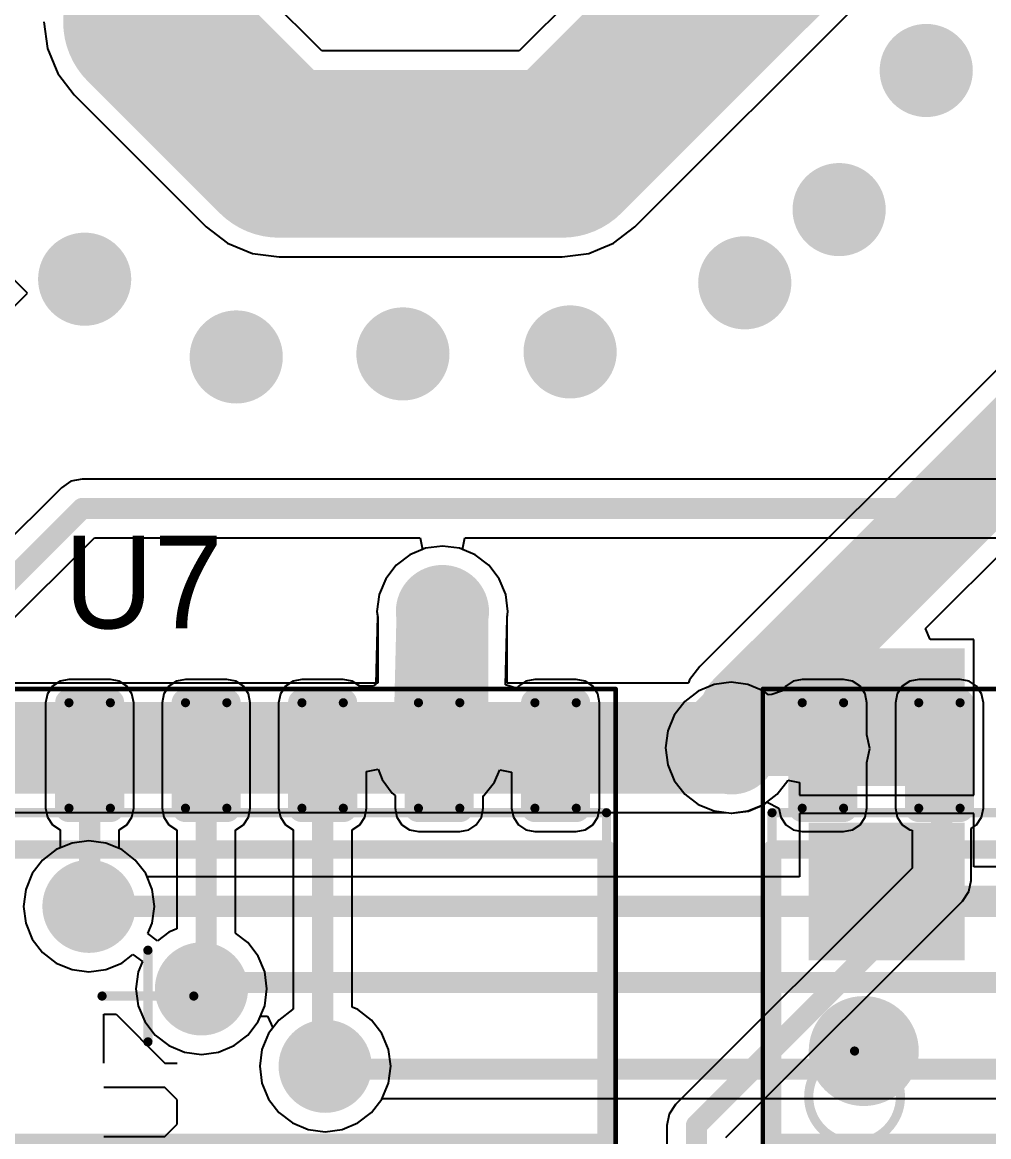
# Model space of a CAD drawing. Header units: millimetres. Extents: x 0 to 7.36, y -3.03 to 0.
# Drawn here: x 2.849 to 3.2638, y -0.9578 to -0.4791 of the extents above; entities that cross this region are included whole.
import ezdxf

# ---------------------------------------------------------------- set-up
doc = ezdxf.new("R2010")
doc.units = ezdxf.units.MM
doc.header["$MEASUREMENT"] = 0
for name, color, linetype in [('BottomLayer', 5, 'Continuous'), ('BottomPaste', 16, 'Continuous'), ('BottomSolder', 6, 'Continuous'), ('Mechanical1', 6, 'Continuous'), ('Mechanical13', 56, 'Continuous'), ('Mechanical15', 56, 'Continuous'), ('MultiLayer', 9, 'Continuous'), ('TopLayer', 1, 'Continuous'), ('TopOverlay', 2, 'Continuous'), ('TopPaste', 8, 'Continuous'), ('TopSolder', 216, 'Continuous'), ('ViaHoleLayer', 16, 'Continuous')]:
    doc.layers.add(name, color=color, linetype=linetype)

# ---------------------------------------------------------------- blocks, each defined once
blk = doc.blocks.new('D0016A_L_76')
at = {"layer": 'Mechanical1'}
for p, q in [((-0.0602756, 0.0189268), (-0.0602756, -0.0073114)), ((-0.039285, -0.0073114), (-0.039285, 0.0189268)), ((-0.0287897, 0.0189268), (-0.0077991, 0.0189268)), ((-0.0077991, 0.0189268), (-0.0077991, 0.0136792)), ((-0.0077991, 0.0136792), (-0.0287897, -0.0073114)), ((-0.0602756, -0.0073114), (-0.0550279, -0.0125591)), ((-0.0445326, -0.0125591), (-0.039285, -0.0073114)), ((-0.0287897, -0.0073114), (-0.0287897, -0.0125591)), ((-0.0550279, -0.0125591), (-0.0445326, -0.0125591))]:
    blk.add_line(p, q, dxfattribs=at)
at = {"layer": 'Mechanical13', "const_width": 0.003937}
for points in [[(0.0787401, 0.1968504), (0.0787401, -0.1968504)], [(-0.0787402, -0.1968504), (0.0787401, -0.1968504)]]:
    blk.add_lwpolyline(points, dxfattribs=at)
at = {"layer": 'Mechanical13', "const_width": 0.0019685}
blk.add_lwpolyline([(0.0777559, -0.1968504, 1), (0.0797243, -0.1968504, 1)], format="xyb", close=True, dxfattribs=at)
blk.add_lwpolyline([(0.0777559, -0.1968504, 1), (0.0797243, -0.1968504, 1)], format="xyb", close=True, dxfattribs=at)
at = {"layer": 'Mechanical15'}
for points, const_width in [([(0.1318897, 0.2007874), (0.1318897, -0.2007874)], 0.0019685), ([(0, 0.019685), (0, -0.019685)], 0.003937), ([(-0.0196851, 0), (0.019685, 0)], 0.003937), ([(-0.1318898, -0.2007874), (0.1318897, -0.2007874)], 0.0019685)]:
    blk.add_lwpolyline(points, dxfattribs=dict(at, const_width=const_width))
for points, const_width in [([(-0.0009842, 0.019685, 1), (0.0009842, 0.019685, 1)], 0.0019685), ([(-0.0206693, 0, 1), (-0.0187009, 0, 1)], 0.0019685), ([(0.0187008, 0, 1), (0.0206692, 0, 1)], 0.0019685), ([(-0.0009842, -0.019685, 1), (0.0009842, -0.019685, 1)], 0.0019685), ([(0.1313976, -0.2007874, 1), (0.1323818, -0.2007874, 1)], 0.0009842), ([(0.1313976, -0.2007874, 1), (0.1323818, -0.2007874, 1)], 0.0009842)]:
    blk.add_lwpolyline(points, format="xyb", close=True, dxfattribs=dict(at, const_width=const_width))
at = {"layer": 'TopLayer', "const_width": 0.0019488}
for points in [[(0.0797145, 0.0338779, 1), (0.0816633, 0.0338779, 1)], [(0.1250295, 0.0338779, 1), (0.1269783, 0.0338779, 1)], [(0.0797145, 0.0161221, 1), (0.0816633, 0.0161221, 1)], [(0.1250295, 0.0161221, 1), (0.1269783, 0.0161221, 1)], [(0.0797145, -0.0161221, 1), (0.0816633, -0.0161221, 1)], [(0.1250295, -0.0161221, 1), (0.1269783, -0.0161221, 1)], [(0.0797145, -0.0338779, 1), (0.0816633, -0.0338779, 1)], [(0.1250295, -0.0338779, 1), (0.1269783, -0.0338779, 1)], [(0.0797145, -0.0661221, 1), (0.0816633, -0.0661221, 1)], [(0.1250295, -0.0661221, 1), (0.1269783, -0.0661221, 1)], [(0.0797145, -0.0838779, 1), (0.0816633, -0.0838779, 1)], [(0.1250295, -0.0838779, 1), (0.1269783, -0.0838779, 1)], [(0.0797145, -0.1161221, 1), (0.0816633, -0.1161221, 1)], [(0.1250295, -0.1161221, 1), (0.1269783, -0.1161221, 1)], [(0.0797145, -0.1338779, 1), (0.0816633, -0.1338779, 1)], [(0.1250295, -0.1338779, 1), (0.1269783, -0.1338779, 1)], [(0.0797145, -0.1661221, 1), (0.0816633, -0.1661221, 1)], [(0.1250295, -0.1661221, 1), (0.1269783, -0.1661221, 1)], [(0.0797145, -0.1838779, 1), (0.0816633, -0.1838779, 1)], [(0.1250295, -0.1838779, 1), (0.1269783, -0.1838779, 1)]]:
    blk.add_lwpolyline(points, format="xyb", close=True, dxfattribs=at)
at = {"layer": 'TopLayer'}
for points in [[(0.1279527, 0.0161221), (0.1279527, 0.0338779), (0.0787401, 0.0161221), (0.0787401, 0.0338779)], [(0.1260039, 0.0141733), (0.1260039, 0.0358267), (0.0806889, 0.0141733), (0.0806889, 0.0358267)], [(0.1260039, -0.0358267), (0.1260039, -0.0141733), (0.0806889, -0.0358267), (0.0806889, -0.0141733)], [(0.1279527, -0.0338779), (0.1279527, -0.0161221), (0.0787401, -0.0338779), (0.0787401, -0.0161221)], [(0.1279527, -0.0838779), (0.1279527, -0.0661221), (0.0787401, -0.0838779), (0.0787401, -0.0661221)], [(0.1260039, -0.0858267), (0.1260039, -0.0641733), (0.0806889, -0.0858267), (0.0806889, -0.0641733)], [(0.1260039, -0.1358267), (0.1260039, -0.1141733), (0.0806889, -0.1358267), (0.0806889, -0.1141733)], [(0.1279527, -0.1338779), (0.1279527, -0.1161221), (0.0787401, -0.1338779), (0.0787401, -0.1161221)], [(0.1279527, -0.1838779), (0.1279527, -0.1661221), (0.0787401, -0.1838779), (0.0787401, -0.1661221)], [(0.1260039, -0.1858267), (0.1260039, -0.1641733), (0.0806889, -0.1858267), (0.0806889, -0.1641733)]]:
    blk.add_solid(points, dxfattribs=at)
at = {"layer": 'TopOverlay', "const_width": 0.007874}
for points in [[(-0.0629922, 0.1968504), (-0.0629922, -0.1968504)], [(0.0629921, 0.1968504), (0.0629921, -0.1968504)], [(-0.0629922, -0.1968504), (0.0629921, -0.1968504)]]:
    blk.add_lwpolyline(points, dxfattribs=at)
at = {"layer": 'TopOverlay', "const_width": 0.003937}
for points in [[(-0.0649607, -0.1968504, 1), (-0.0610237, -0.1968504, 1)], [(-0.0649607, -0.1968504, 1), (-0.0610237, -0.1968504, 1)], [(0.0610236, -0.1968504, 1), (0.0649606, -0.1968504, 1)], [(0.0610236, -0.1968504, 1), (0.0649606, -0.1968504, 1)]]:
    blk.add_lwpolyline(points, format="xyb", close=True, dxfattribs=at)
at = {"layer": 'TopPaste', "const_width": 0.0019488}
for points in [[(0.0797145, 0.0338779, 1), (0.0816633, 0.0338779, 1)], [(0.1250295, 0.0338779, 1), (0.1269783, 0.0338779, 1)], [(0.0797145, 0.0161221, 1), (0.0816633, 0.0161221, 1)], [(0.1250295, 0.0161221, 1), (0.1269783, 0.0161221, 1)], [(0.0797145, -0.0161221, 1), (0.0816633, -0.0161221, 1)], [(0.1250295, -0.0161221, 1), (0.1269783, -0.0161221, 1)], [(0.0797145, -0.0338779, 1), (0.0816633, -0.0338779, 1)], [(0.1250295, -0.0338779, 1), (0.1269783, -0.0338779, 1)], [(0.0797145, -0.0661221, 1), (0.0816633, -0.0661221, 1)], [(0.1250295, -0.0661221, 1), (0.1269783, -0.0661221, 1)], [(0.0797145, -0.0838779, 1), (0.0816633, -0.0838779, 1)], [(0.1250295, -0.0838779, 1), (0.1269783, -0.0838779, 1)], [(0.0797145, -0.1161221, 1), (0.0816633, -0.1161221, 1)], [(0.1250295, -0.1161221, 1), (0.1269783, -0.1161221, 1)], [(0.0797145, -0.1338779, 1), (0.0816633, -0.1338779, 1)], [(0.1250295, -0.1338779, 1), (0.1269783, -0.1338779, 1)], [(0.0797145, -0.1661221, 1), (0.0816633, -0.1661221, 1)], [(0.1250295, -0.1661221, 1), (0.1269783, -0.1661221, 1)], [(0.0797145, -0.1838779, 1), (0.0816633, -0.1838779, 1)], [(0.1250295, -0.1838779, 1), (0.1269783, -0.1838779, 1)]]:
    blk.add_lwpolyline(points, format="xyb", close=True, dxfattribs=at)
at = {"layer": 'TopPaste'}
for points in [[(0.1279527, 0.0161221), (0.1279527, 0.0338779), (0.0787401, 0.0161221), (0.0787401, 0.0338779)], [(0.1260039, 0.0141733), (0.1260039, 0.0358267), (0.0806889, 0.0141733), (0.0806889, 0.0358267)], [(0.1260039, -0.0358267), (0.1260039, -0.0141733), (0.0806889, -0.0358267), (0.0806889, -0.0141733)], [(0.1279527, -0.0338779), (0.1279527, -0.0161221), (0.0787401, -0.0338779), (0.0787401, -0.0161221)], [(0.1279527, -0.0838779), (0.1279527, -0.0661221), (0.0787401, -0.0838779), (0.0787401, -0.0661221)], [(0.1260039, -0.0858267), (0.1260039, -0.0641733), (0.0806889, -0.0858267), (0.0806889, -0.0641733)], [(0.1260039, -0.1358267), (0.1260039, -0.1141733), (0.0806889, -0.1358267), (0.0806889, -0.1141733)], [(0.1279527, -0.1338779), (0.1279527, -0.1161221), (0.0787401, -0.1338779), (0.0787401, -0.1161221)], [(0.1279527, -0.1838779), (0.1279527, -0.1661221), (0.0787401, -0.1838779), (0.0787401, -0.1661221)], [(0.1260039, -0.1858267), (0.1260039, -0.1641733), (0.0806889, -0.1858267), (0.0806889, -0.1641733)]]:
    blk.add_solid(points, dxfattribs=at)
at = {"layer": 'TopSolder', "const_width": 0.0059488}
for points in [[(0.0777145, 0.0338779, 1), (0.0836633, 0.0338779, 1)], [(0.1230295, 0.0338779, 1), (0.1289783, 0.0338779, 1)], [(0.0777145, 0.0161221, 1), (0.0836633, 0.0161221, 1)], [(0.1230295, 0.0161221, 1), (0.1289783, 0.0161221, 1)], [(0.0777145, -0.0161221, 1), (0.0836633, -0.0161221, 1)], [(0.1230295, -0.0161221, 1), (0.1289783, -0.0161221, 1)], [(0.0777145, -0.0338779, 1), (0.0836633, -0.0338779, 1)], [(0.1230295, -0.0338779, 1), (0.1289783, -0.0338779, 1)], [(0.0777145, -0.0661221, 1), (0.0836633, -0.0661221, 1)], [(0.1230295, -0.0661221, 1), (0.1289783, -0.0661221, 1)], [(0.0777145, -0.0838779, 1), (0.0836633, -0.0838779, 1)], [(0.1230295, -0.0838779, 1), (0.1289783, -0.0838779, 1)], [(0.0777145, -0.1161221, 1), (0.0836633, -0.1161221, 1)], [(0.1230295, -0.1161221, 1), (0.1289783, -0.1161221, 1)], [(0.0777145, -0.1338779, 1), (0.0836633, -0.1338779, 1)], [(0.1230295, -0.1338779, 1), (0.1289783, -0.1338779, 1)], [(0.0777145, -0.1661221, 1), (0.0836633, -0.1661221, 1)], [(0.1230295, -0.1661221, 1), (0.1289783, -0.1661221, 1)], [(0.0777145, -0.1838779, 1), (0.0836633, -0.1838779, 1)], [(0.1230295, -0.1838779, 1), (0.1289783, -0.1838779, 1)]]:
    blk.add_lwpolyline(points, format="xyb", close=True, dxfattribs=at)
at = {"layer": 'TopSolder'}
for points in [[(0.1260039, 0.0101733), (0.1260039, 0.0398267), (0.0806889, 0.0101733), (0.0806889, 0.0398267)], [(0.1319527, 0.0161221), (0.1319527, 0.0338779), (0.0747401, 0.0161221), (0.0747401, 0.0338779)], [(0.1260039, -0.0398267), (0.1260039, -0.0101733), (0.0806889, -0.0398267), (0.0806889, -0.0101733)], [(0.1319527, -0.0338779), (0.1319527, -0.0161221), (0.0747401, -0.0338779), (0.0747401, -0.0161221)], [(0.1260039, -0.0898267), (0.1260039, -0.0601733), (0.0806889, -0.0898267), (0.0806889, -0.0601733)], [(0.1319527, -0.0838779), (0.1319527, -0.0661221), (0.0747401, -0.0838779), (0.0747401, -0.0661221)], [(0.1260039, -0.1398267), (0.1260039, -0.1101733), (0.0806889, -0.1398267), (0.0806889, -0.1101733)], [(0.1319527, -0.1338779), (0.1319527, -0.1161221), (0.0747401, -0.1338779), (0.0747401, -0.1161221)], [(0.1260039, -0.1898267), (0.1260039, -0.1601733), (0.0806889, -0.1898267), (0.0806889, -0.1601733)], [(0.1319527, -0.1838779), (0.1319527, -0.1661221), (0.0747401, -0.1838779), (0.0747401, -0.1661221)]]:
    blk.add_solid(points, dxfattribs=at)
blk = doc.blocks.new('RES_0805_B_77')
at = {"layer": 'BottomLayer'}
for points in [[(-0.0629921, -0.0295275), (-0.0118111, -0.0295275), (-0.0629921, 0.0295275), (-0.0118111, 0.0295275)], [(0.0118111, -0.0295275), (0.0629921, -0.0295275), (0.0118111, 0.0295275), (0.0629921, 0.0295275)]]:
    blk.add_solid(points, dxfattribs=at)
at = {"layer": 'BottomPaste'}
for points in [[(-0.0629921, -0.0295275), (-0.0118111, -0.0295275), (-0.0629921, 0.0295275), (-0.0118111, 0.0295275)], [(0.0118111, -0.0295275), (0.0629921, -0.0295275), (0.0118111, 0.0295275), (0.0629921, 0.0295275)]]:
    blk.add_solid(points, dxfattribs=at)
at = {"layer": 'BottomSolder'}
for points in [[(-0.0669921, -0.0335275), (-0.0078111, -0.0335275), (-0.0669921, 0.0335275), (-0.0078111, 0.0335275)], [(0.0078111, -0.0335275), (0.0669921, -0.0335275), (0.0078111, 0.0335275), (0.0669921, 0.0335275)]]:
    blk.add_solid(points, dxfattribs=at)
blk = doc.blocks.new('D0016A_L_78')
at = {"layer": 'Mechanical13', "const_width": 0.003937}
for points in [[(-0.0787402, 0.1968504), (0.0787401, 0.1968504)], [(0.0787401, 0.1968504), (0.0787401, -0.1968504)]]:
    blk.add_lwpolyline(points, dxfattribs=at)
at = {"layer": 'Mechanical13'}
for points, const_width in [([(0.0777559, 0.1968504, 1), (0.0797243, 0.1968504, 1)], 0.0019685), ([(0.0777559, 0.1968504, 1), (0.0797243, 0.1968504, 1)], 0.0019685), ([(-0.0236221, 0.1614173, 1), (-0.0629921, 0.1614173, 1)], 0.003937), ([(-0.0246063, 0.1614173, 1), (-0.0226379, 0.1614173, 1)], 0.0019685)]:
    blk.add_lwpolyline(points, format="xyb", close=True, dxfattribs=dict(at, const_width=const_width))
at = {"layer": 'Mechanical15', "const_width": 0.0019685}
for points in [[(-0.1318898, 0.2007874), (0.1318897, 0.2007874)], [(0.1318897, 0.2007874), (0.1318897, -0.2007874)]]:
    blk.add_lwpolyline(points, dxfattribs=at)
at = {"layer": 'Mechanical15', "const_width": 0.0009842}
blk.add_lwpolyline([(0.1313976, 0.2007874, 1), (0.1323818, 0.2007874, 1)], format="xyb", close=True, dxfattribs=at)
blk.add_lwpolyline([(0.1313976, 0.2007874, 1), (0.1323818, 0.2007874, 1)], format="xyb", close=True, dxfattribs=at)
at = {"layer": 'TopLayer', "const_width": 0.0019488}
for points in [[(0.0797145, 0.1838779, 1), (0.0816633, 0.1838779, 1)], [(0.1250295, 0.1838779, 1), (0.1269783, 0.1838779, 1)], [(0.0797145, 0.1661221, 1), (0.0816633, 0.1661221, 1)], [(0.1250295, 0.1661221, 1), (0.1269783, 0.1661221, 1)], [(0.0797145, 0.1338779, 1), (0.0816633, 0.1338779, 1)], [(0.1250295, 0.1338779, 1), (0.1269783, 0.1338779, 1)], [(0.0797145, 0.1161221, 1), (0.0816633, 0.1161221, 1)], [(0.1250295, 0.1161221, 1), (0.1269783, 0.1161221, 1)]]:
    blk.add_lwpolyline(points, format="xyb", close=True, dxfattribs=at)
at = {"layer": 'TopLayer'}
for points in [[(0.1279527, 0.1661221), (0.1279527, 0.1838779), (0.0787401, 0.1661221), (0.0787401, 0.1838779)], [(0.1260039, 0.1641733), (0.1260039, 0.1858267), (0.0806889, 0.1641733), (0.0806889, 0.1858267)], [(0.1260039, 0.1141733), (0.1260039, 0.1358267), (0.0806889, 0.1141733), (0.0806889, 0.1358267)], [(0.1279527, 0.1161221), (0.1279527, 0.1338779), (0.0787401, 0.1161221), (0.0787401, 0.1338779)]]:
    blk.add_solid(points, dxfattribs=at)
at = {"layer": 'TopOverlay', "const_width": 0.007874}
for points in [[(-0.0629922, 0.1968504), (0.0629921, 0.1968504)], [(-0.0629922, 0.1968504), (-0.0629922, -0.1968504)], [(0.0629921, 0.1968504), (0.0629921, -0.1968504)]]:
    blk.add_lwpolyline(points, dxfattribs=at)
at = {"layer": 'TopOverlay'}
for points, const_width in [([(-0.0649607, 0.1968504, 1), (-0.0610237, 0.1968504, 1)], 0.003937), ([(-0.0649607, 0.1968504, 1), (-0.0610237, 0.1968504, 1)], 0.003937), ([(0.0610236, 0.1968504, 1), (0.0649606, 0.1968504, 1)], 0.003937), ([(0.0610236, 0.1968504, 1), (0.0649606, 0.1968504, 1)], 0.003937), ([(-0.0118111, 0.1574803, 1), (-0.0354331, 0.1574803, 1)], 0.023622), ([(-0.0413386, 0.1574803, 1), (-0.0295276, 0.1574803, 1)], 0.011811), ([(-0.0177166, 0.1574803, 1), (-0.0059056, 0.1574803, 1)], 0.011811)]:
    blk.add_lwpolyline(points, format="xyb", close=True, dxfattribs=dict(at, const_width=const_width))
at = {"layer": 'TopPaste', "const_width": 0.0019488}
for points in [[(0.0797145, 0.1838779, 1), (0.0816633, 0.1838779, 1)], [(0.1250295, 0.1838779, 1), (0.1269783, 0.1838779, 1)], [(0.0797145, 0.1661221, 1), (0.0816633, 0.1661221, 1)], [(0.1250295, 0.1661221, 1), (0.1269783, 0.1661221, 1)], [(0.0797145, 0.1338779, 1), (0.0816633, 0.1338779, 1)], [(0.1250295, 0.1338779, 1), (0.1269783, 0.1338779, 1)], [(0.0797145, 0.1161221, 1), (0.0816633, 0.1161221, 1)], [(0.1250295, 0.1161221, 1), (0.1269783, 0.1161221, 1)]]:
    blk.add_lwpolyline(points, format="xyb", close=True, dxfattribs=at)
at = {"layer": 'TopPaste'}
for points in [[(0.1279527, 0.1661221), (0.1279527, 0.1838779), (0.0787401, 0.1661221), (0.0787401, 0.1838779)], [(0.1260039, 0.1641733), (0.1260039, 0.1858267), (0.0806889, 0.1641733), (0.0806889, 0.1858267)], [(0.1260039, 0.1141733), (0.1260039, 0.1358267), (0.0806889, 0.1141733), (0.0806889, 0.1358267)], [(0.1279527, 0.1161221), (0.1279527, 0.1338779), (0.0787401, 0.1161221), (0.0787401, 0.1338779)]]:
    blk.add_solid(points, dxfattribs=at)
at = {"layer": 'TopSolder', "const_width": 0.0059488}
for points in [[(0.0777145, 0.1838779, 1), (0.0836633, 0.1838779, 1)], [(0.1230295, 0.1838779, 1), (0.1289783, 0.1838779, 1)], [(0.0777145, 0.1661221, 1), (0.0836633, 0.1661221, 1)], [(0.1230295, 0.1661221, 1), (0.1289783, 0.1661221, 1)], [(0.0777145, 0.1338779, 1), (0.0836633, 0.1338779, 1)], [(0.1230295, 0.1338779, 1), (0.1289783, 0.1338779, 1)], [(0.0777145, 0.1161221, 1), (0.0836633, 0.1161221, 1)], [(0.1230295, 0.1161221, 1), (0.1289783, 0.1161221, 1)]]:
    blk.add_lwpolyline(points, format="xyb", close=True, dxfattribs=at)
at = {"layer": 'TopSolder'}
for points in [[(0.1260039, 0.1601733), (0.1260039, 0.1898267), (0.0806889, 0.1601733), (0.0806889, 0.1898267)], [(0.1319527, 0.1661221), (0.1319527, 0.1838779), (0.0747401, 0.1661221), (0.0747401, 0.1838779)], [(0.1260039, 0.1101733), (0.1260039, 0.1398267), (0.0806889, 0.1101733), (0.0806889, 0.1398267)], [(0.1319527, 0.1161221), (0.1319527, 0.1338779), (0.0747401, 0.1161221), (0.0747401, 0.1338779)]]:
    blk.add_solid(points, dxfattribs=at)

msp = doc.modelspace()

# ---------------------------------------------------------------- linework, layer by layer
at = {"layer": 'BottomLayer'}
for p, q in [((3.2859786, -0.609581), (3.1397739, -0.7557857)), ((3.2367153, -0.7395144), (3.3191986, -0.6570331)), ((3.0152498, -0.7078411), (3.0094271, -0.712309)), ((3.0220305, -0.7050325), (3.0152498, -0.7078411)), ((3.0293071, -0.7040745), (3.0220305, -0.7050325)), ((3.0365837, -0.7050325), (3.0293071, -0.7040745)), ((3.0433644, -0.7078411), (3.0365837, -0.7050325)), ((3.0491871, -0.712309), (3.0433644, -0.7078411)), ((3.0094271, -0.712309), (3.0049592, -0.7181317)), ((3.053655, -0.7181317), (3.0491871, -0.712309)), ((3.0049592, -0.7181317), (3.0021506, -0.7249124)), ((3.0564636, -0.7249124), (3.053655, -0.7181317)), ((3.0021506, -0.7249124), (3.0011926, -0.732189)), ((3.0574216, -0.732189), (3.0564636, -0.7249124)), ((3.0011926, -0.732189), (3.0015103, -0.7346021)), ((3.0571039, -0.7346021), (3.0574216, -0.732189)), ((3.0015103, -0.7346021), (3.0015103, -0.7629434)), ((3.0571039, -0.7629434), (3.0571039, -0.7346021)), ((3.2386287, -0.7441339), (3.2367153, -0.7395144)), ((3.2574015, -0.7441339), (3.2386287, -0.7441339)), ((3.2574015, -0.8110629), (3.2574015, -0.7441339)), ((3.1397739, -0.7557857), (3.1353565, -0.7615426)), ((3.0015103, -0.7629434), (2.6982714, -0.7629434)), ((3.1346636, -0.7629434), (3.0571039, -0.7629434)), ((3.1348559, -0.7627511), (3.1346636, -0.7629434)), ((3.1353565, -0.7615426), (3.1348559, -0.7627511)), ((3.1730533, -0.8105848), (3.1775212, -0.8047621)), ((3.1775212, -0.8047621), (3.1775985, -0.8045755)), ((3.1775985, -0.8045755), (3.1825985, -0.8055701)), ((3.1825985, -0.8055701), (3.1825985, -0.8110629)), ((3.1672306, -0.8150527), (3.1730533, -0.8105848)), ((3.1825985, -0.8110629), (3.2574015, -0.8110629)), ((2.6982714, -0.818537), (3.1510291, -0.818537)), ((3.1510291, -0.818537), (3.1531733, -0.8188193)), ((3.1531733, -0.8188193), (3.1604499, -0.8178613)), ((3.1604499, -0.8178613), (3.1672306, -0.8150527)), ((3.2574015, -0.8189371), (3.1825985, -0.8189371)), ((3.1825985, -0.8189371), (3.1825985, -0.8461784)), ((3.2574015, -0.841887), (3.2574015, -0.8189371)), ((2.8702982, -0.8316664), (2.8635176, -0.834475)), ((2.8775748, -0.8307084), (2.8702982, -0.8316664)), ((2.8848514, -0.8316664), (2.8775748, -0.8307084)), ((2.891632, -0.834475), (2.8848514, -0.8316664)), ((2.8635176, -0.834475), (2.8576948, -0.8389429)), ((2.8974548, -0.8389429), (2.891632, -0.834475)), ((2.8576948, -0.8389429), (2.8532269, -0.8447657)), ((2.9019227, -0.8447657), (2.8974548, -0.8389429)), ((3.3193228, -0.841887), (3.2574015, -0.841887)), ((2.8532269, -0.8447657), (2.8504183, -0.8515463)), ((2.9025079, -0.8461784), (2.9019227, -0.8447657)), ((3.1825985, -0.8461784), (2.9025079, -0.8461784)), ((2.8504183, -0.8515463), (2.8494603, -0.8588229)), ((2.8494603, -0.8588229), (2.8504183, -0.8660995)), ((2.8504183, -0.8660995), (2.8532269, -0.8728801)), ((2.8532269, -0.8728801), (2.8576948, -0.8787029)), ((2.8576948, -0.8787029), (2.8635176, -0.8831708)), ((2.891632, -0.8831708), (2.8964135, -0.8795019)), ((2.8964135, -0.8795019), (2.9005509, -0.8825791)), ((2.8635176, -0.8831708), (2.8702982, -0.8859794)), ((2.8848514, -0.8859794), (2.891632, -0.8831708)), ((2.9005509, -0.8825791), (2.8987136, -0.8870148)), ((2.8702982, -0.8859794), (2.8775748, -0.8869374)), ((2.8775748, -0.8869374), (2.8848514, -0.8859794)), ((2.8987136, -0.8870148), (2.8977556, -0.8942914)), ((2.8977556, -0.8942914), (2.8987136, -0.901568)), ((2.8987136, -0.901568), (2.9015222, -0.9083487)), ((2.9015222, -0.9083487), (2.9059901, -0.9141714)), ((2.9457501, -0.9141714), (2.950218, -0.9083487)), ((2.950218, -0.9083487), (2.9511794, -0.9060277)), ((2.9511794, -0.9060277), (2.9541788, -0.906026)), ((2.9541788, -0.906026), (2.9565012, -0.9110247)), ((2.9059901, -0.9141714), (2.9118128, -0.9186393)), ((2.9399274, -0.9186393), (2.9457501, -0.9141714)), ((2.9546246, -0.9134703), (2.951816, -0.920251)), ((2.9565012, -0.9110247), (2.9546246, -0.9134703)), ((2.9118128, -0.9186393), (2.9185935, -0.9214479)), ((2.9331467, -0.9214479), (2.9399274, -0.9186393)), ((2.9185935, -0.9214479), (2.9258701, -0.9224059)), ((2.9258701, -0.9224059), (2.9331467, -0.9214479)), ((2.951816, -0.920251), (2.950858, -0.9275276)), ((2.950858, -0.9275276), (2.951816, -0.9348042)), ((2.951816, -0.9348042), (2.9546246, -0.9415849)), ((2.9546246, -0.9415849), (2.9590925, -0.9474076)), ((2.9988525, -0.9474076), (3.0033204, -0.9415849)), ((3.0033204, -0.9415849), (3.0034115, -0.941365)), ((3.0034115, -0.941365), (3.4177296, -0.941365)), ((2.9590925, -0.9474076), (2.9649152, -0.9518755)), ((2.9930298, -0.9518755), (2.9988525, -0.9474076)), ((2.9649152, -0.9518755), (2.9716959, -0.9546841)), ((2.9862491, -0.9546841), (2.9930298, -0.9518755)), ((2.9716959, -0.9546841), (2.9789725, -0.9556421)), ((2.9789725, -0.9556421), (2.9862491, -0.9546841))]:
    msp.add_line(p, q, dxfattribs=at)
for points, const_width in [([(3.2269764, -0.4997874, 1), (3.2469764, -0.4997874, 1)], 0.02), ([(3.1895866, -0.5595355, 1), (3.2095866, -0.5595355, 1)], 0.02), ([(2.8657284, -0.5894331, 1), (2.8857284, -0.5894331, 1)], 0.02), ([(3.1490748, -0.5909882, 1), (3.1690748, -0.5909882, 1)], 0.02), ([(2.9307914, -0.6228347, 1), (2.9507914, -0.6228347, 1)], 0.02), ([(3.0023386, -0.6215315, 1), (3.0223386, -0.6215315, 1)], 0.02), ([(3.0741103, -0.6206693, 1), (3.0941103, -0.6206693, 1)], 0.02), ([(3.0193071, -0.732189, 1), (3.0393071, -0.732189, 1)], 0.02), ([(3.0194646, -0.732189, 1), (3.0391496, -0.732189, 1)], 0.019685), ([(3.1495867, -0.775441, 1), (3.1692717, -0.775441, 1)], 0.019685), ([(3.1495867, -0.775441, 1), (3.1692717, -0.775441, 1)], 0.019685), ([(3.2096733, -0.775441, 1), (3.2293583, -0.775441, 1)], 0.019685), ([(3.1431733, -0.7907048, 1), (3.1631733, -0.7907048, 1)], 0.02), ([(3.0194646, -0.7907402, 1), (3.0391496, -0.7907402, 1)], 0.019685), ([(3.0194646, -0.7907402, 1), (3.0391496, -0.7907402, 1)], 0.019685), ([(3.0194646, -0.7907402, 1), (3.0391496, -0.7907402, 1)], 0.019685), ([(3.1363347, -0.7907402, 1), (3.1560197, -0.7907402, 1)], 0.019685), ([(3.1363347, -0.7907402, 1), (3.1560197, -0.7907402, 1)], 0.019685), ([(3.1363347, -0.7907402, 1), (3.1560197, -0.7907402, 1)], 0.019685), ([(3.1363347, -0.7907402, 1), (3.1560197, -0.7907402, 1)], 0.019685), ([(3.1432953, -0.7907402, 1), (3.1629803, -0.7907402, 1)], 0.019685), ([(3.1432953, -0.7907402, 1), (3.1629803, -0.7907402, 1)], 0.019685), ([(3.1433308, -0.7907048, 1), (3.1630158, -0.7907048, 1)], 0.019685), ([(3.1433308, -0.7907048, 1), (3.1630158, -0.7907048, 1)], 0.019685), ([(2.8675748, -0.8588229, 1), (2.8875748, -0.8588229, 1)], 0.02), ([(3.217252, -0.8502441, 1), (3.2217796, -0.8502441, 1)], 0.0045275), ([(3.217252, -0.8545315, 1), (3.2217796, -0.8545315, 1)], 0.0045275), ([(3.217252, -0.8545315, 1), (3.2217796, -0.8545315, 1)], 0.0045275), ([(2.875311, -0.8588229, 1), (2.8798386, -0.8588229, 1)], 0.0045275), ([(2.9158701, -0.8942914, 1), (2.9358701, -0.8942914, 1)], 0.02), ([(2.9236063, -0.8942914, 1), (2.9281339, -0.8942914, 1)], 0.0045275), ([(2.9263228, -0.8915749, 1), (2.9308504, -0.8915749, 1)], 0.0045275), ([(2.9263228, -0.8915749, 1), (2.9308504, -0.8915749, 1)], 0.0045275), ([(2.9689725, -0.9275276, 1), (2.9889725, -0.9275276, 1)], 0.02), ([(2.9767087, -0.9275276, 1), (2.9812363, -0.9275276, 1)], 0.0045275), ([(2.9779016, -0.9287205, 1), (2.9824292, -0.9287205, 1)], 0.0045275), ([(2.9779016, -0.9287205, 1), (2.9824292, -0.9287205, 1)], 0.0045275)]:
    msp.add_lwpolyline(points, format="xyb", close=True, dxfattribs=dict(at, const_width=const_width))
for points, const_width in [([(3.1461772, -0.7907402), (3.3082756, -0.6286457)], 0.0393701), ([(3.1594292, -0.775441), (3.3056339, -0.6292363)], 0.0393701), ([(3.0293071, -0.7907402), (3.0293071, -0.732189)], 0.0393701), ([(3.1594292, -0.775441), (3.2195158, -0.775441)], 0.0393701), ([(2.6958583, -0.7907402), (3.0293071, -0.7907402)], 0.0393701), ([(3.0293071, -0.7907402), (3.1461772, -0.7907402)], 0.0393701), ([(3.1461772, -0.7907402), (3.1531733, -0.7907048)], 0.0393701), ([(3.1461772, -0.7907402), (3.1531378, -0.7907402)], 0.0393701), ([(3.1531378, -0.7907402), (3.1531733, -0.7907048)], 0.0393701), ([(3.2195158, -0.8545315), (3.2195158, -0.8502441)], 0.0090551), ([(3.2195158, -0.8545315), (3.3442559, -0.8545315)], 0.0090551), ([(2.8775748, -0.8588229), (3.3399646, -0.8588229)], 0.0090551), ([(2.9258701, -0.8942914), (2.9285866, -0.8915749)], 0.0090551), ([(2.9285866, -0.8915749), (3.3547056, -0.8915749)], 0.0090551), ([(2.9789725, -0.9275276), (2.9801654, -0.9287205)], 0.0090551), ([(2.9801654, -0.9287205), (3.4381221, -0.9287205)], 0.0090551)]:
    msp.add_lwpolyline(points, dxfattribs=dict(at, const_width=const_width))
at = {"layer": 'MultiLayer', "const_width": 0.02}
for points in [[(3.2269764, -0.4997874, 1), (3.2469764, -0.4997874, 1)], [(3.1895866, -0.5595355, 1), (3.2095866, -0.5595355, 1)], [(2.8657284, -0.5894331, 1), (2.8857284, -0.5894331, 1)], [(3.1490748, -0.5909882, 1), (3.1690748, -0.5909882, 1)], [(2.9307914, -0.6228347, 1), (2.9507914, -0.6228347, 1)], [(3.0023386, -0.6215315, 1), (3.0223386, -0.6215315, 1)], [(3.0741103, -0.6206693, 1), (3.0941103, -0.6206693, 1)], [(3.0193071, -0.732189, 1), (3.0393071, -0.732189, 1)], [(3.1431733, -0.7907048, 1), (3.1631733, -0.7907048, 1)], [(2.8675748, -0.8588229, 1), (2.8875748, -0.8588229, 1)], [(2.9158701, -0.8942914, 1), (2.9358701, -0.8942914, 1)], [(2.9689725, -0.9275276, 1), (2.9889725, -0.9275276, 1)]]:
    msp.add_lwpolyline(points, format="xyb", close=True, dxfattribs=at)
at = {"layer": 'TopLayer'}
for p, q in [((3.2083333, -0.3452867), (3.0623055, -0.4913181)), ((3.1119542, -0.5669023), (3.257982, -0.4208709)), ((2.977521, -0.4913181), (2.9338357, -0.4476329)), ((2.8582513, -0.478941), (2.8597599, -0.4904006)), ((2.8597599, -0.4904006), (2.8641831, -0.5010792)), ((3.0623055, -0.4913181), (2.977521, -0.4913181)), ((2.8641831, -0.5010792), (2.8712195, -0.5102491)), ((2.8712195, -0.5102491), (2.9278729, -0.5669026)), ((2.9278729, -0.5669026), (2.9370429, -0.573939)), ((3.1027839, -0.573939), (3.1119542, -0.5669023)), ((2.9370429, -0.573939), (2.9477215, -0.5783622)), ((3.0968433, -0.5763997), (3.1027839, -0.573939)), ((2.8511384, -0.5954394), (2.8330431, -0.5773441)), ((2.9477215, -0.5783622), (2.9591811, -0.5798709)), ((3.0806457, -0.5798709), (3.0921058, -0.5783621)), ((3.0921058, -0.5783621), (3.0968433, -0.5763997)), ((2.9591811, -0.5798709), (3.0806457, -0.5798709)), ((2.8393069, -0.6072709), (2.8511384, -0.5954394)), ((2.8657244, -0.6789842), (2.8189409, -0.7257677)), ((2.8698266, -0.6762432), (2.8657244, -0.6789842)), ((2.8746654, -0.6752807), (2.8698266, -0.6762432)), ((3.4860827, -0.6752807), (2.8746654, -0.6752807)), ((2.8405264, -0.7399462), (2.8799029, -0.7005697)), ((2.8799029, -0.7005697), (3.019739, -0.7005697)), ((3.019739, -0.7005697), (3.0207335, -0.7055697)), ((3.0378807, -0.7055697), (3.0388752, -0.7005697)), ((3.0388752, -0.7005697), (3.4808454, -0.7005697)), ((3.0152498, -0.7078411), (3.0094271, -0.712309)), ((3.0207335, -0.7055697), (3.0152498, -0.7078411)), ((3.0433644, -0.7078411), (3.0378807, -0.7055697)), ((3.0491871, -0.712309), (3.0433644, -0.7078411)), ((3.0094271, -0.712309), (3.0049592, -0.7181317)), ((3.053655, -0.7181317), (3.0491871, -0.712309)), ((3.0049592, -0.7181317), (3.0021506, -0.7249124)), ((3.0564636, -0.7249124), (3.053655, -0.7181317)), ((3.0021506, -0.7249124), (3.0011926, -0.732189)), ((3.0574216, -0.732189), (3.0564636, -0.7249124)), ((3.0011926, -0.732189), (3.001454, -0.7341748)), ((3.0570424, -0.7350696), (3.0574216, -0.732189)), ((3.001454, -0.7341748), (3.0007459, -0.7634265)), ((3.0563514, -0.763614), (3.0570424, -0.7350696)), ((2.8619222, -0.7642765), (2.8597512, -0.7675256)), ((2.8651713, -0.7621055), (2.8619222, -0.7642765)), ((2.869004, -0.7613431), (2.8651713, -0.7621055)), ((2.8867598, -0.7613431), (2.869004, -0.7613431)), ((2.8905925, -0.7621055), (2.8867598, -0.7613431)), ((2.8938416, -0.7642765), (2.8905925, -0.7621055)), ((2.8960126, -0.7675256), (2.8938416, -0.7642765)), ((2.9119222, -0.7642765), (2.9097512, -0.7675256)), ((2.9151713, -0.7621055), (2.9119222, -0.7642765)), ((2.919004, -0.7613431), (2.9151713, -0.7621055)), ((2.9367598, -0.7613431), (2.919004, -0.7613431)), ((2.9405925, -0.7621055), (2.9367598, -0.7613431)), ((2.9438416, -0.7642765), (2.9405925, -0.7621055)), ((2.9460126, -0.7675256), (2.9438416, -0.7642765)), ((2.9619222, -0.7642765), (2.9597512, -0.7675256)), ((2.9651713, -0.7621055), (2.9619222, -0.7642765)), ((2.969004, -0.7613431), (2.9651713, -0.7621055)), ((2.9867598, -0.7613431), (2.969004, -0.7613431)), ((2.9905925, -0.7621055), (2.9867598, -0.7613431)), ((2.9938415, -0.7642765), (2.9905925, -0.7621055)), ((2.9997792, -0.7641628), (2.9938415, -0.7642765)), ((3.0007459, -0.7634265), (2.9997792, -0.7641628)), ((3.0613148, -0.7651855), (3.0563514, -0.763614)), ((3.0619222, -0.7642765), (3.0613148, -0.7651855)), ((3.0651713, -0.7621055), (3.0619222, -0.7642765)), ((3.069004, -0.7613431), (3.0651713, -0.7621055)), ((3.0867598, -0.7613431), (3.069004, -0.7613431)), ((3.0905925, -0.7621055), (3.0867598, -0.7613431)), ((3.0938416, -0.7642765), (3.0905925, -0.7621055)), ((3.0960126, -0.7675256), (3.0938416, -0.7642765)), ((3.1458967, -0.7635483), (3.139116, -0.7663569)), ((3.1531733, -0.7625903), (3.1458967, -0.7635483)), ((3.1604499, -0.7635483), (3.1531733, -0.7625903)), ((3.1672306, -0.7663569), (3.1604499, -0.7635483)), ((3.1766742, -0.7642765), (3.1753383, -0.7662757)), ((3.1799233, -0.7621055), (3.1766742, -0.7642765)), ((3.183756, -0.7613431), (3.1799233, -0.7621055)), ((3.2015118, -0.7613431), (3.183756, -0.7613431)), ((3.2053445, -0.7621055), (3.2015118, -0.7613431)), ((3.2085936, -0.7642765), (3.2053445, -0.7621055)), ((3.2107646, -0.7675256), (3.2085936, -0.7642765)), ((3.2266742, -0.7642765), (3.2245032, -0.7675256)), ((3.2299233, -0.7621055), (3.2266742, -0.7642765)), ((3.233756, -0.7613431), (3.2299233, -0.7621055)), ((3.2515118, -0.7613431), (3.233756, -0.7613431)), ((3.2553445, -0.7621055), (3.2515118, -0.7613431)), ((3.2585936, -0.7642765), (3.2553445, -0.7621055)), ((3.2607646, -0.7675256), (3.2585936, -0.7642765)), ((2.8597512, -0.7675256), (2.8589888, -0.7713583)), ((2.896775, -0.7713583), (2.8960126, -0.7675256)), ((2.9097512, -0.7675256), (2.9089888, -0.7713583)), ((2.946775, -0.7713583), (2.9460126, -0.7675256)), ((2.9597512, -0.7675256), (2.9589888, -0.7713583)), ((3.096775, -0.7713583), (3.0960126, -0.7675256)), ((3.139116, -0.7663569), (3.1332933, -0.7708248)), ((3.1693189, -0.7679593), (3.1672306, -0.7663569)), ((3.1707659, -0.7678382), (3.1693189, -0.7679593)), ((3.1753383, -0.7662757), (3.1707659, -0.7678382)), ((3.211527, -0.7713583), (3.2107646, -0.7675256)), ((3.2245032, -0.7675256), (3.2237408, -0.7713583)), ((3.261527, -0.7713583), (3.2607646, -0.7675256)), ((2.8589888, -0.7713583), (2.8589888, -0.8166733)), ((2.896775, -0.8166733), (2.896775, -0.7713583)), ((2.9089888, -0.7713583), (2.9089888, -0.8166733)), ((2.946775, -0.8166733), (2.946775, -0.7713583)), ((2.9589888, -0.7713583), (2.9589888, -0.8166733)), ((3.096775, -0.8166733), (3.096775, -0.7713583)), ((3.1332933, -0.7708248), (3.1288254, -0.7766475)), ((3.211527, -0.7851429), (3.211527, -0.7713583)), ((3.2237408, -0.7713583), (3.2237408, -0.8166733)), ((3.261527, -0.8166733), (3.261527, -0.7713583)), ((3.1288254, -0.7766475), (3.1260168, -0.7834282)), ((3.1260168, -0.7834282), (3.1250588, -0.7907048)), ((3.2127046, -0.791063), (3.211527, -0.7851429)), ((3.1250588, -0.7907048), (3.1260168, -0.7979814)), ((3.211527, -0.7969831), (3.2127046, -0.791063)), ((3.1260168, -0.7979814), (3.1288254, -0.8047621)), ((3.211527, -0.8166733), (3.211527, -0.7969831)), ((2.996775, -0.8008912), (3.001775, -0.7999594)), ((2.996775, -0.8166733), (2.996775, -0.8008912)), ((3.001775, -0.7999594), (3.0034799, -0.8043748)), ((3.0516112, -0.8055399), (3.0539888, -0.8001712)), ((3.0539888, -0.8001712), (3.0589888, -0.8012288)), ((3.0589888, -0.8012288), (3.0589888, -0.8166733)), ((3.0034799, -0.8043748), (3.0077567, -0.8102369)), ((3.0470558, -0.8111882), (3.0516112, -0.8055399)), ((3.1288254, -0.8047621), (3.1332933, -0.8105848)), ((3.0077567, -0.8102369), (3.0089888, -0.8112306)), ((3.0089888, -0.8112306), (3.0089888, -0.8166733)), ((3.046775, -0.8113931), (3.0470558, -0.8111882)), ((3.046775, -0.8166733), (3.046775, -0.8113931)), ((3.1332933, -0.8105848), (3.139116, -0.8150527)), ((2.8589888, -0.8166733), (2.8597512, -0.820506)), ((2.8960126, -0.820506), (2.896775, -0.8166733)), ((2.9089888, -0.8166733), (2.9097512, -0.820506)), ((2.9460126, -0.820506), (2.946775, -0.8166733)), ((2.9589888, -0.8166733), (2.9597512, -0.820506)), ((2.9960126, -0.820506), (2.996775, -0.8166733)), ((3.0089888, -0.8166733), (3.0097512, -0.820506)), ((3.0460126, -0.820506), (3.046775, -0.8166733)), ((3.0589888, -0.8166733), (3.0597512, -0.820506)), ((3.0960126, -0.820506), (3.096775, -0.8166733)), ((3.139116, -0.8150527), (3.1458967, -0.8178613)), ((3.1458967, -0.8178613), (3.1531733, -0.8188193)), ((3.1535315, -0.8188598), (3.1607258, -0.8179126)), ((3.1607258, -0.8179126), (3.1674299, -0.8151357)), ((3.1674299, -0.8151357), (3.1687408, -0.8141299)), ((3.1687408, -0.8141299), (3.1737408, -0.8165956)), ((3.1737408, -0.8165956), (3.1737408, -0.8166733)), ((3.1737408, -0.8166733), (3.1745032, -0.820506)), ((3.2107646, -0.820506), (3.211527, -0.8166733)), ((3.2237408, -0.8166733), (3.2245032, -0.820506)), ((3.2607646, -0.820506), (3.261527, -0.8166733)), ((2.8597512, -0.820506), (2.8619222, -0.8237551)), ((2.8938416, -0.8237551), (2.8960126, -0.820506)), ((2.9097512, -0.820506), (2.9119222, -0.8237551)), ((2.9438416, -0.8237551), (2.9460126, -0.820506)), ((2.9597512, -0.820506), (2.9619222, -0.8237551)), ((2.9938416, -0.8237551), (2.9960126, -0.820506)), ((3.0097512, -0.820506), (3.0119222, -0.8237551)), ((3.0438416, -0.8237551), (3.0460126, -0.820506)), ((3.0597512, -0.820506), (3.0619222, -0.8237551)), ((3.0938416, -0.8237551), (3.0960126, -0.820506)), ((3.1531733, -0.8188193), (3.1531986, -0.818816)), ((3.1531986, -0.818816), (3.1535315, -0.8188598)), ((3.1745032, -0.820506), (3.1766742, -0.8237551)), ((3.2085936, -0.8237551), (3.2107646, -0.820506)), ((3.2245032, -0.820506), (3.2266742, -0.8237551)), ((3.2585936, -0.8237551), (3.2607646, -0.820506)), ((2.8619222, -0.8237551), (2.8651713, -0.8259261)), ((2.8651713, -0.8259261), (2.8652374, -0.8259392)), ((2.8652374, -0.8259392), (2.8652374, -0.8337626)), ((2.8905264, -0.8259392), (2.8905925, -0.8259261)), ((2.8905264, -0.834017), (2.8905264, -0.8259392)), ((2.8905925, -0.8259261), (2.8938416, -0.8237551)), ((2.9119222, -0.8237551), (2.9151713, -0.8259261)), ((2.9151713, -0.8259261), (2.9152374, -0.8259392)), ((2.9152374, -0.8259392), (2.9152374, -0.868525)), ((2.9405264, -0.8259392), (2.9405925, -0.8259261)), ((2.9405264, -0.8704031), (2.9405264, -0.8259392)), ((2.9405925, -0.8259261), (2.9438416, -0.8237551)), ((2.9619222, -0.8237551), (2.9651713, -0.8259261)), ((2.9651713, -0.8259261), (2.9652374, -0.8259392)), ((2.9652374, -0.8259392), (2.9652374, -0.9030462)), ((2.9905264, -0.8259392), (2.9905925, -0.8259261)), ((2.9905264, -0.9021428), (2.9905264, -0.8259392)), ((2.9905925, -0.8259261), (2.9938416, -0.8237551)), ((3.0119222, -0.8237551), (3.0151713, -0.8259261)), ((3.0151713, -0.8259261), (3.019004, -0.8266885)), ((3.019004, -0.8266885), (3.0367598, -0.8266885)), ((3.0367598, -0.8266885), (3.0405925, -0.8259261)), ((3.0405925, -0.8259261), (3.0438416, -0.8237551)), ((3.0619222, -0.8237551), (3.0651713, -0.8259261)), ((3.0651713, -0.8259261), (3.069004, -0.8266885)), ((3.069004, -0.8266885), (3.0867598, -0.8266885)), ((3.0867598, -0.8266885), (3.0905925, -0.8259261)), ((3.0905925, -0.8259261), (3.0938416, -0.8237551)), ((3.1766742, -0.8237551), (3.1799233, -0.8259261)), ((3.1799233, -0.8259261), (3.183756, -0.8266885)), ((3.183756, -0.8266885), (3.2015118, -0.8266885)), ((3.2015118, -0.8266885), (3.2053445, -0.8259261)), ((3.2053445, -0.8259261), (3.2085936, -0.8237551)), ((3.2266742, -0.8237551), (3.2299233, -0.8259261)), ((3.2299233, -0.8259261), (3.2309343, -0.8261272)), ((3.2309343, -0.8261272), (3.2309343, -0.8424239)), ((3.2562233, -0.8253389), (3.2585936, -0.8237551)), ((3.2562233, -0.8476617), (3.2562233, -0.8253389)), ((2.8635176, -0.834475), (2.8576948, -0.8389429)), ((2.8652374, -0.8337626), (2.8635176, -0.834475)), ((2.891632, -0.834475), (2.8905264, -0.834017)), ((2.8974548, -0.8389429), (2.891632, -0.834475)), ((2.8576948, -0.8389429), (2.8532269, -0.8447657)), ((2.9019227, -0.8447657), (2.8974548, -0.8389429)), ((3.2309343, -0.8424239), (3.1293976, -0.9439567)), ((2.8532269, -0.8447657), (2.8504183, -0.8515463)), ((2.9047313, -0.8515463), (2.9019227, -0.8447657)), ((2.8504183, -0.8515463), (2.8494603, -0.8588229)), ((2.9056893, -0.8588229), (2.9047313, -0.8515463)), ((3.2552607, -0.8525006), (3.2562233, -0.8476617)), ((3.1509831, -0.9581353), (3.2525198, -0.8566025)), ((3.2525198, -0.8566025), (3.2552607, -0.8525006)), ((2.8494603, -0.8588229), (2.8504183, -0.8660995)), ((2.9047313, -0.8660995), (2.9056893, -0.8588229)), ((2.8504183, -0.8660995), (2.8532269, -0.8728801)), ((2.9028939, -0.8705353), (2.9047313, -0.8660995)), ((2.9070314, -0.8736124), (2.9028939, -0.8705353)), ((2.9118128, -0.8699435), (2.9070314, -0.8736124)), ((2.9152374, -0.868525), (2.9118128, -0.8699435)), ((2.9457501, -0.8744114), (2.9405264, -0.8704031)), ((2.8532269, -0.8728801), (2.8576948, -0.8787029)), ((2.950218, -0.8802341), (2.9457501, -0.8744114)), ((2.8576948, -0.8787029), (2.8635176, -0.8831708)), ((2.891632, -0.8831708), (2.8964135, -0.8795019)), ((2.8964135, -0.8795019), (2.9005509, -0.8825791)), ((2.9530266, -0.8870148), (2.950218, -0.8802341)), ((2.8635176, -0.8831708), (2.8702982, -0.8859794)), ((2.8848514, -0.8859794), (2.891632, -0.8831708)), ((2.9005509, -0.8825791), (2.8987136, -0.8870148)), ((2.8702982, -0.8859794), (2.8775748, -0.8869374)), ((2.8775748, -0.8869374), (2.8848514, -0.8859794)), ((2.8987136, -0.8870148), (2.8977556, -0.8942914)), ((2.9539846, -0.8942914), (2.9530266, -0.8870148)), ((2.8977556, -0.8942914), (2.8987136, -0.901568)), ((2.9530266, -0.901568), (2.9539846, -0.8942914)), ((2.8987136, -0.901568), (2.9015222, -0.9083487)), ((2.950218, -0.9083487), (2.9530266, -0.901568)), ((2.9649152, -0.9031797), (2.9590925, -0.9076476)), ((2.9652374, -0.9030462), (2.9649152, -0.9031797)), ((2.9930298, -0.9031797), (2.9905264, -0.9021428)), ((2.9988525, -0.9076476), (2.9930298, -0.9031797)), ((2.9015222, -0.9083487), (2.9059901, -0.9141714)), ((2.9457501, -0.9141714), (2.950218, -0.9083487)), ((2.9590925, -0.9076476), (2.9546246, -0.9134703)), ((3.0033204, -0.9134703), (2.9988525, -0.9076476)), ((2.9059901, -0.9141714), (2.9118128, -0.9186393)), ((2.9399274, -0.9186393), (2.9457501, -0.9141714)), ((2.9546246, -0.9134703), (2.951816, -0.920251)), ((3.006129, -0.920251), (3.0033204, -0.9134703)), ((2.9118128, -0.9186393), (2.9185935, -0.9214479)), ((2.9331467, -0.9214479), (2.9399274, -0.9186393)), ((2.9185935, -0.9214479), (2.9258701, -0.9224059)), ((2.9258701, -0.9224059), (2.9331467, -0.9214479)), ((2.951816, -0.920251), (2.950858, -0.9275276)), ((3.007087, -0.9275276), (3.006129, -0.920251)), ((2.950858, -0.9275276), (2.951816, -0.9348042)), ((3.006129, -0.9348042), (3.007087, -0.9275276)), ((2.951816, -0.9348042), (2.9546246, -0.9415849)), ((3.0033204, -0.9415849), (3.006129, -0.9348042)), ((2.9546246, -0.9415849), (2.9590925, -0.9474076)), ((2.9988525, -0.9474076), (3.0033204, -0.9415849)), ((2.9590925, -0.9474076), (2.9649152, -0.9518755)), ((2.9930298, -0.9518755), (2.9988525, -0.9474076)), ((3.1293976, -0.9439567), (3.1266567, -0.9480586)), ((2.9649152, -0.9518755), (2.9716959, -0.9546841)), ((2.9862491, -0.9546841), (2.9930298, -0.9518755)), ((3.1266567, -0.9480586), (3.1256941, -0.9528975)), ((2.9716959, -0.9546841), (2.9789725, -0.9556421)), ((2.9789725, -0.9556421), (2.9862491, -0.9546841)), ((3.1256941, -0.9528975), (3.1256941, -1.104046))]:
    msp.add_line(p, q, dxfattribs=at)
for points, const_width in [([(3.0806457, -0.5355945), (3.2396418, -0.3765945)], 0.0720472), ([(2.9025276, -0.478941), (2.9025276, -0.4178662)], 0.0354331), ([(2.9025276, -0.478941), (2.9591811, -0.5355945)], 0.0720472), ([(2.9591811, -0.5355945), (3.0806457, -0.5355945)], 0.0720472), ([(2.8278819, -0.7347087), (2.8746654, -0.6879252)], 0.0090551), ([(2.8746654, -0.6879252), (3.4860827, -0.6879252)], 0.0090551), ([(3.0278819, -0.791063), (3.0293071, -0.732189)], 0.0393701), ([(3.1531733, -0.7907048), (3.1535315, -0.791063)], 0.0393701), ([(3.1535315, -0.791063), (3.1926339, -0.791063)], 0.023622), ([(2.8778819, -0.8585158), (2.8778819, -0.791063)], 0.0090551), ([(2.9278819, -0.7940158), (2.9278819, -0.791063)], 0.0090551), ([(2.9278819, -0.8922796), (2.9278819, -0.7940158)], 0.0090551), ([(2.9778819, -0.926437), (2.9778819, -0.791063)], 0.0090551), ([(3.2426339, -0.791063), (3.2435788, -0.7920079)], 0.0090551), ([(3.2435788, -0.8476615), (3.2435788, -0.7920079)], 0.0090551), ([(3.1383386, -0.9528977), (3.2435788, -0.8476615)], 0.0090551), ([(2.8775748, -0.8588229), (2.8778819, -0.8585158)], 0.0090551), ([(2.9258701, -0.8942914), (2.9278819, -0.8922796)], 0.0090551), ([(2.9778819, -0.926437), (2.9789725, -0.9275276)], 0.0090551), ([(3.1383386, -1.1092835), (3.1383386, -0.9528977)], 0.0090551)]:
    msp.add_lwpolyline(points, dxfattribs=dict(at, const_width=const_width))
for points, const_width in [([(2.8845158, -0.478941, 1), (2.9205394, -0.478941, 1)], 0.0360236), ([(2.8936693, -0.478941, 1), (2.9113859, -0.478941, 1)], 0.0177165), ([(3.2269764, -0.4997874, 1), (3.2469764, -0.4997874, 1)], 0.02), ([(2.9411693, -0.5355945, 1), (2.9771929, -0.5355945, 1)], 0.0360236), ([(2.9411693, -0.5355945, 1), (2.9771929, -0.5355945, 1)], 0.0360236), ([(3.0626339, -0.5355945, 1), (3.0986575, -0.5355945, 1)], 0.0360236), ([(3.0626339, -0.5355945, 1), (3.0986575, -0.5355945, 1)], 0.0360236), ([(3.1895866, -0.5595355, 1), (3.2095866, -0.5595355, 1)], 0.02), ([(2.8657284, -0.5894331, 1), (2.8857284, -0.5894331, 1)], 0.02), ([(3.1490748, -0.5909882, 1), (3.1690748, -0.5909882, 1)], 0.02), ([(2.9307914, -0.6228347, 1), (2.9507914, -0.6228347, 1)], 0.02), ([(3.0023386, -0.6215315, 1), (3.0223386, -0.6215315, 1)], 0.02), ([(3.0741103, -0.6206693, 1), (3.0941103, -0.6206693, 1)], 0.02), ([(2.8724016, -0.6879252, 1), (2.8769292, -0.6879252, 1)], 0.0045275), ([(2.8724016, -0.6879252, 1), (2.8769292, -0.6879252, 1)], 0.0045275), ([(3.0193071, -0.732189, 1), (3.0393071, -0.732189, 1)], 0.02), ([(3.0194646, -0.732189, 1), (3.0391496, -0.732189, 1)], 0.019685), ([(3.1431733, -0.7907048, 1), (3.1631733, -0.7907048, 1)], 0.02), ([(3.0180394, -0.791063, 1), (3.0377244, -0.791063, 1)], 0.019685), ([(3.1433308, -0.7907048, 1), (3.1630158, -0.7907048, 1)], 0.019685), ([(3.143689, -0.791063, 1), (3.163374, -0.791063, 1)], 0.019685), ([(3.147626, -0.791063, 1), (3.159437, -0.791063, 1)], 0.011811), ([(3.1867284, -0.791063, 1), (3.1985394, -0.791063, 1)], 0.011811), ([(2.8756181, -0.791063, 1), (2.8801457, -0.791063, 1)], 0.0045275), ([(2.9256181, -0.791063, 1), (2.9301457, -0.791063, 1)], 0.0045275), ([(2.9256181, -0.7940158, 1), (2.9301457, -0.7940158, 1)], 0.0045275), ([(2.9256181, -0.7940158, 1), (2.9301457, -0.7940158, 1)], 0.0045275), ([(2.9756181, -0.791063, 1), (2.9801457, -0.791063, 1)], 0.0045275), ([(3.2403701, -0.791063, 1), (3.2448977, -0.791063, 1)], 0.0045275), ([(3.241315, -0.7920079, 1), (3.2458426, -0.7920079, 1)], 0.0045275), ([(3.241315, -0.7920079, 1), (3.2458426, -0.7920079, 1)], 0.0045275), ([(2.8675748, -0.8588229, 1), (2.8875748, -0.8588229, 1)], 0.02), ([(3.241315, -0.8476615, 1), (3.2458426, -0.8476615, 1)], 0.0045275), ([(3.241315, -0.8476615, 1), (3.2458426, -0.8476615, 1)], 0.0045275), ([(2.875311, -0.8588229, 1), (2.8798386, -0.8588229, 1)], 0.0045275), ([(2.8756181, -0.8585158, 1), (2.8801457, -0.8585158, 1)], 0.0045275), ([(2.8756181, -0.8585158, 1), (2.8801457, -0.8585158, 1)], 0.0045275), ([(2.9158701, -0.8942914, 1), (2.9358701, -0.8942914, 1)], 0.02), ([(2.9236063, -0.8942914, 1), (2.9281339, -0.8942914, 1)], 0.0045275), ([(2.9256181, -0.8922796, 1), (2.9301457, -0.8922796, 1)], 0.0045275), ([(2.9256181, -0.8922796, 1), (2.9301457, -0.8922796, 1)], 0.0045275), ([(2.9689725, -0.9275276, 1), (2.9889725, -0.9275276, 1)], 0.02), ([(2.9756181, -0.926437, 1), (2.9801457, -0.926437, 1)], 0.0045275), ([(2.9756181, -0.926437, 1), (2.9801457, -0.926437, 1)], 0.0045275), ([(2.9767087, -0.9275276, 1), (2.9812363, -0.9275276, 1)], 0.0045275), ([(3.1360748, -0.9528977, 1), (3.1406024, -0.9528977, 1)], 0.0045275), ([(3.1360748, -0.9528977, 1), (3.1406024, -0.9528977, 1)], 0.0045275)]:
    msp.add_lwpolyline(points, format="xyb", close=True, dxfattribs=dict(at, const_width=const_width))
at = {"layer": 'ViaHoleLayer', "const_width": 0.009561}
for points in [[(3.2321959, -0.4997874, 1), (3.2417569, -0.4997874, 1)], [(3.1948061, -0.5595355, 1), (3.2043671, -0.5595355, 1)], [(2.8709479, -0.5894331, 1), (2.8805089, -0.5894331, 1)], [(3.1542943, -0.5909882, 1), (3.1638553, -0.5909882, 1)], [(3.0075581, -0.6215315, 1), (3.0171191, -0.6215315, 1)], [(3.0793298, -0.6206693, 1), (3.0888908, -0.6206693, 1)], [(2.9360109, -0.6228347, 1), (2.9455719, -0.6228347, 1)], [(3.0245266, -0.732189, 1), (3.0340876, -0.732189, 1)], [(3.1483928, -0.7907048, 1), (3.1579538, -0.7907048, 1)], [(2.8727943, -0.8588229, 1), (2.8823553, -0.8588229, 1)], [(2.9210896, -0.8942914, 1), (2.9306506, -0.8942914, 1)], [(2.974192, -0.9275276, 1), (2.983753, -0.9275276, 1)]]:
    msp.add_lwpolyline(points, format="xyb", close=True, dxfattribs=at)

# ---------------------------------------------------------------- block references
for name, p, rotation in [('RES_0805_B_77', (3.22, -0.815), 270), ('D0016A_L_76', (2.9028819, -0.8973622), 90), ('D0016A_L_78', (3.3676339, -0.8973622), 90)]:
    msp.add_blockref(name, p, dxfattribs=dict(rotation=rotation))

# ---------------------------------------------------------------- texts
at = {"layer": 'TopOverlay'}
msp.add_text('U7', height=0.039894, dxfattribs=at).set_placement((2.8668228, -0.7394283))

doc.saveas('drawing.dxf')
